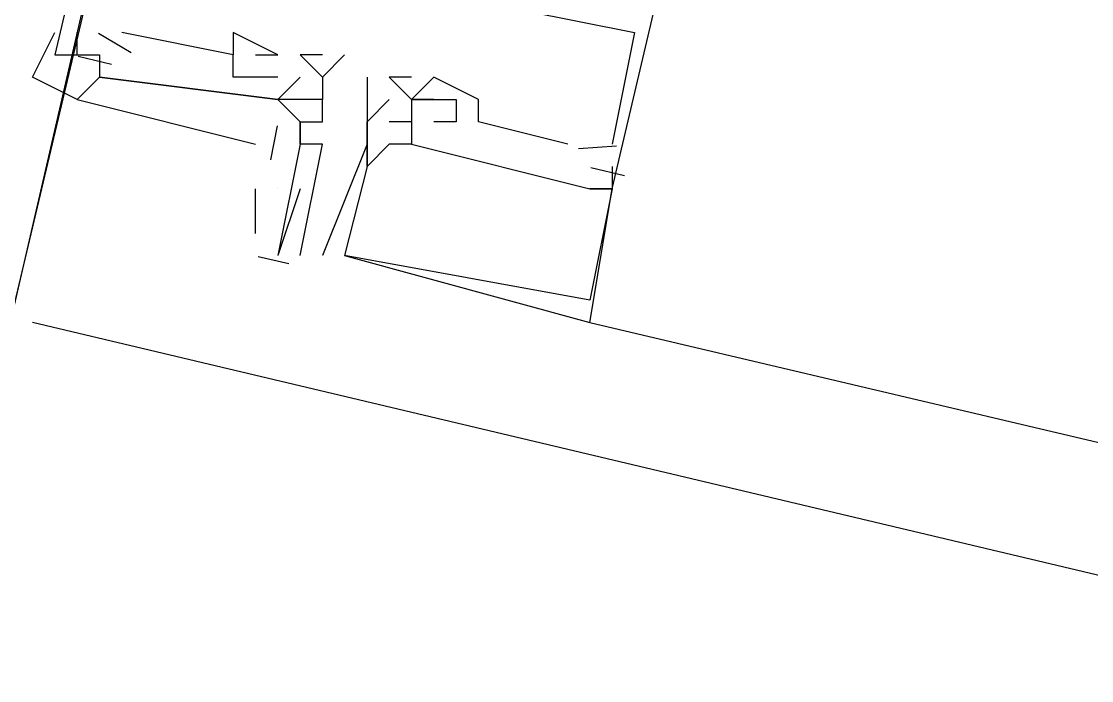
# Model space of a CAD drawing. Header units: feet. Extents: x -84 to 198, y -22 to 181.
# Drawn here: x 108.02 to 108.66, y 94.857 to 95.251 of the extents above; entities that cross this region are included whole.
import ezdxf

# ---------------------------------------------------------------- set-up
doc = ezdxf.new("R2010")
doc.units = ezdxf.units.FT
doc.layers.add('A-LINEA', color=7, linetype='CONTINUOUS')
doc.layers.add('A-MURO-CONCRETO', color=8, linetype='CONTINUOUS')

msp = doc.modelspace()

# ---------------------------------------------------------------- linework, layer by layer
at = {"layer": 'A-LINEA'}
for p, q in [((108.0533, 95.2444), (108.0533, 95.2444)), ((108.0533, 95.2444), (108.0533, 95.2444)), ((108.0533, 95.2444), (108.0533, 95.2444)), ((108.0533, 95.2444), (108.0533, 95.2444)), ((108.0533, 95.2444), (108.0533, 95.2444)), ((108.0533, 95.2444), (108.0533, 95.2444)), ((108.0857, 95.2323), (108.0662, 95.2439)), ((108.0857, 95.2323), (108.0662, 95.2439)), ((108.0857, 95.2323), (108.0662, 95.2439)), ((108.0857, 95.2323), (108.0662, 95.2439)), ((108.0857, 95.2323), (108.0662, 95.2439)), ((108.0857, 95.2323), (108.0662, 95.2439)), ((108.08, 95.2444), (108.08, 95.2444)), ((108.08, 95.2444), (108.08, 95.2444)), ((108.08, 95.2444), (108.08, 95.2444)), ((108.08, 95.2444), (108.08, 95.2444)), ((108.08, 95.2444), (108.08, 95.2444)), ((108.08, 95.2444), (108.08, 95.2444)), ((108.1467, 95.2444), (108.1467, 95.2444)), ((108.1467, 95.2444), (108.1467, 95.2444)), ((108.1467, 95.2444), (108.1467, 95.2444)), ((108.1467, 95.2444), (108.1467, 95.2444)), ((108.1467, 95.2444), (108.1467, 95.2444)), ((108.1467, 95.2444), (108.1467, 95.2444)), ((108.1467, 95.2444), (108.1467, 95.2444)), ((108.1467, 95.2444), (108.1467, 95.2444)), ((108.1467, 95.2444), (108.1467, 95.2444)), ((108.1467, 95.2444), (108.1467, 95.2444)), ((108.1467, 95.2444), (108.1467, 95.2444)), ((108.1467, 95.2444), (108.1467, 95.2444)), ((108.3867, 95.2444), (108.3867, 95.2444)), ((108.3867, 95.2444), (108.3867, 95.2444)), ((108.3867, 95.2444), (108.3867, 95.2444)), ((108.3867, 95.2444), (108.3867, 95.2444)), ((108.3867, 95.2444), (108.3867, 95.2444)), ((108.3867, 95.2444), (108.3867, 95.2444)), ((108.04, 95.2311), (108.04, 95.2311)), ((108.04, 95.2311), (108.04, 95.2311)), ((108.04, 95.2311), (108.04, 95.2311)), ((108.04, 95.2311), (108.04, 95.2311)), ((108.04, 95.2311), (108.04, 95.2311)), ((108.04, 95.2311), (108.04, 95.2311)), ((108.0533, 95.2311), (108.0533, 95.2311)), ((108.0533, 95.2311), (108.0533, 95.2311)), ((108.0533, 95.2311), (108.0533, 95.2311)), ((108.0533, 95.2311), (108.0533, 95.2311)), ((108.0533, 95.2311), (108.0533, 95.2311)), ((108.0533, 95.2311), (108.0533, 95.2311)), ((108.0739, 95.2254), (108.0539, 95.2302)), ((108.0739, 95.2254), (108.0539, 95.2302)), ((108.0739, 95.2254), (108.0539, 95.2302)), ((108.0739, 95.2254), (108.0539, 95.2302)), ((108.0739, 95.2254), (108.0539, 95.2302)), ((108.0739, 95.2254), (108.0539, 95.2302)), ((108.0667, 95.2311), (108.0667, 95.2311)), ((108.0667, 95.2311), (108.0667, 95.2311)), ((108.0667, 95.2311), (108.0667, 95.2311)), ((108.0667, 95.2311), (108.0667, 95.2311)), ((108.0667, 95.2311), (108.0667, 95.2311)), ((108.0667, 95.2311), (108.0667, 95.2311)), ((108.0667, 95.2311), (108.0667, 95.2311)), ((108.0667, 95.2311), (108.0667, 95.2311)), ((108.0667, 95.2311), (108.0667, 95.2311)), ((108.0667, 95.2311), (108.0667, 95.2311)), ((108.0667, 95.2311), (108.0667, 95.2311)), ((108.0667, 95.2311), (108.0667, 95.2311)), ((108.1467, 95.2311), (108.1467, 95.2311)), ((108.1467, 95.2311), (108.1467, 95.2311)), ((108.1467, 95.2311), (108.1467, 95.2311)), ((108.1467, 95.2311), (108.1467, 95.2311)), ((108.1467, 95.2311), (108.1467, 95.2311)), ((108.1467, 95.2311), (108.1467, 95.2311)), ((108.1467, 95.2311), (108.1467, 95.2311)), ((108.1467, 95.2311), (108.1467, 95.2311)), ((108.1467, 95.2311), (108.1467, 95.2311)), ((108.1467, 95.2311), (108.1467, 95.2311)), ((108.1467, 95.2311), (108.1467, 95.2311)), ((108.1467, 95.2311), (108.1467, 95.2311)), ((108.1467, 95.2311), (108.1467, 95.2311)), ((108.1467, 95.2311), (108.1467, 95.2311)), ((108.1467, 95.2311), (108.1467, 95.2311)), ((108.1467, 95.2311), (108.1467, 95.2311)), ((108.1467, 95.2311), (108.1467, 95.2311)), ((108.1467, 95.2311), (108.1467, 95.2311)), ((108.16, 95.2311), (108.16, 95.2311)), ((108.16, 95.2311), (108.16, 95.2311)), ((108.16, 95.2311), (108.16, 95.2311)), ((108.16, 95.2311), (108.16, 95.2311)), ((108.16, 95.2311), (108.16, 95.2311)), ((108.16, 95.2311), (108.16, 95.2311)), ((108.1733, 95.2311), (108.1733, 95.2311)), ((108.1733, 95.2311), (108.1733, 95.2311)), ((108.1733, 95.2311), (108.1733, 95.2311)), ((108.1733, 95.2311), (108.1733, 95.2311)), ((108.1733, 95.2311), (108.1733, 95.2311)), ((108.1733, 95.2311), (108.1733, 95.2311)), ((108.1733, 95.2311), (108.1733, 95.2311)), ((108.1733, 95.2311), (108.1733, 95.2311)), ((108.2, 95.2311), (108.1867, 95.2311)), ((108.1867, 95.2311), (108.1867, 95.2311)), ((108.1867, 95.2311), (108.1867, 95.2311)), ((108.2, 95.2311), (108.1867, 95.2311)), ((108.1867, 95.2311), (108.1867, 95.2311)), ((108.1867, 95.2311), (108.1867, 95.2311)), ((108.2, 95.2178), (108.2133, 95.2311)), ((108.2, 95.2311), (108.2, 95.2311)), ((108.2, 95.2178), (108.2133, 95.2311)), ((108.2, 95.2311), (108.2, 95.2311)), ((108.2133, 95.2311), (108.2133, 95.2311)), ((108.2133, 95.2311), (108.2133, 95.2311)), ((108.0667, 95.2178), (108.1733, 95.2044)), ((108.0667, 95.2178), (108.0667, 95.2178)), ((108.0667, 95.2178), (108.1733, 95.2044)), ((108.0667, 95.2178), (108.0667, 95.2178)), ((108.0667, 95.2178), (108.1733, 95.2044)), ((108.0667, 95.2178), (108.0667, 95.2178)), ((108.0667, 95.2178), (108.1733, 95.2044)), ((108.0667, 95.2178), (108.0667, 95.2178)), ((108.0667, 95.2178), (108.1733, 95.2044)), ((108.0667, 95.2178), (108.0667, 95.2178)), ((108.0667, 95.2178), (108.1733, 95.2044)), ((108.0667, 95.2178), (108.0667, 95.2178)), ((108.1467, 95.2178), (108.1467, 95.2178)), ((108.1467, 95.2178), (108.1467, 95.2178)), ((108.1467, 95.2178), (108.1467, 95.2178)), ((108.1467, 95.2178), (108.1467, 95.2178)), ((108.1467, 95.2178), (108.1467, 95.2178)), ((108.1467, 95.2178), (108.1467, 95.2178)), ((108.16, 95.2178), (108.16, 95.2178)), ((108.16, 95.2178), (108.16, 95.2178)), ((108.16, 95.2178), (108.16, 95.2178)), ((108.16, 95.2178), (108.16, 95.2178)), ((108.16, 95.2178), (108.16, 95.2178)), ((108.16, 95.2178), (108.16, 95.2178)), ((108.1733, 95.2178), (108.1733, 95.2178)), ((108.1733, 95.2178), (108.1733, 95.2178)), ((108.1733, 95.2178), (108.1733, 95.2178)), ((108.1733, 95.2178), (108.1733, 95.2178)), ((108.1733, 95.2178), (108.1733, 95.2178)), ((108.1733, 95.2178), (108.1733, 95.2178)), ((108.1733, 95.2178), (108.1733, 95.2178)), ((108.1733, 95.2178), (108.1733, 95.2178)), ((108.1733, 95.2178), (108.1733, 95.2178)), ((108.1733, 95.2178), (108.1733, 95.2178)), ((108.1867, 95.2178), (108.1867, 95.2178)), ((108.1867, 95.2178), (108.1867, 95.2178)), ((108.2, 95.2178), (108.2, 95.2178)), ((108.2, 95.2178), (108.2, 95.2178)), ((108.2, 95.2178), (108.2, 95.2178)), ((108.2, 95.2178), (108.2, 95.2178)), ((108.2267, 95.2178), (108.2267, 95.2178)), ((108.2267, 95.2178), (108.2267, 95.2178)), ((108.2267, 95.2178), (108.2267, 95.2178)), ((108.2267, 95.2178), (108.2267, 95.2178)), ((108.2267, 95.2178), (108.2267, 95.2178)), ((108.2267, 95.2178), (108.2267, 95.2178)), ((108.2533, 95.2178), (108.24, 95.2178)), ((108.24, 95.2178), (108.24, 95.2178)), ((108.24, 95.2178), (108.24, 95.2178)), ((108.2533, 95.2178), (108.24, 95.2178)), ((108.24, 95.2178), (108.24, 95.2178)), ((108.24, 95.2178), (108.24, 95.2178)), ((108.2533, 95.2178), (108.24, 95.2178)), ((108.24, 95.2178), (108.24, 95.2178)), ((108.24, 95.2178), (108.24, 95.2178)), ((108.2533, 95.2178), (108.24, 95.2178)), ((108.24, 95.2178), (108.24, 95.2178)), ((108.24, 95.2178), (108.24, 95.2178)), ((108.2533, 95.2178), (108.24, 95.2178)), ((108.24, 95.2178), (108.24, 95.2178)), ((108.24, 95.2178), (108.24, 95.2178)), ((108.2533, 95.2178), (108.24, 95.2178)), ((108.24, 95.2178), (108.24, 95.2178)), ((108.24, 95.2178), (108.24, 95.2178)), ((108.2667, 95.2178), (108.2533, 95.2044)), ((108.2533, 95.2178), (108.2533, 95.2178)), ((108.2667, 95.2178), (108.2533, 95.2044)), ((108.2533, 95.2178), (108.2533, 95.2178)), ((108.2667, 95.2178), (108.2533, 95.2044)), ((108.2533, 95.2178), (108.2533, 95.2178)), ((108.2667, 95.2178), (108.2533, 95.2044)), ((108.2533, 95.2178), (108.2533, 95.2178)), ((108.2667, 95.2178), (108.2533, 95.2044)), ((108.2533, 95.2178), (108.2533, 95.2178)), ((108.2667, 95.2178), (108.2533, 95.2044)), ((108.2533, 95.2178), (108.2533, 95.2178)), ((108.2667, 95.2178), (108.2667, 95.2178)), ((108.2667, 95.2178), (108.2667, 95.2178)), ((108.2667, 95.2178), (108.2667, 95.2178)), ((108.2667, 95.2178), (108.2667, 95.2178)), ((108.2667, 95.2178), (108.2667, 95.2178)), ((108.2667, 95.2178), (108.2667, 95.2178)), ((108.2667, 95.2178), (108.2667, 95.2178)), ((108.2667, 95.2178), (108.2667, 95.2178)), ((108.2667, 95.2178), (108.2667, 95.2178)), ((108.2667, 95.2178), (108.2667, 95.2178)), ((108.2667, 95.2178), (108.2667, 95.2178)), ((108.2667, 95.2178), (108.2667, 95.2178)), ((108.1733, 95.2044), (108.1733, 95.2044)), ((108.1733, 95.2044), (108.1733, 95.2044)), ((108.1733, 95.2044), (108.1733, 95.2044)), ((108.1733, 95.2044), (108.1733, 95.2044)), ((108.1733, 95.2044), (108.1733, 95.2044)), ((108.1733, 95.2044), (108.1733, 95.2044)), ((108.1733, 95.2044), (108.1733, 95.2044)), ((108.1733, 95.2044), (108.1733, 95.2044)), ((108.1733, 95.2044), (108.1733, 95.2044)), ((108.1733, 95.2044), (108.1733, 95.2044)), ((108.2, 95.2044), (108.2, 95.2044)), ((108.2, 95.2044), (108.2, 95.2044)), ((108.2, 95.2044), (108.2, 95.2044)), ((108.2, 95.2044), (108.2, 95.2044)), ((108.2267, 95.1911), (108.24, 95.2044)), ((108.2267, 95.2044), (108.2267, 95.2044)), ((108.2267, 95.1911), (108.24, 95.2044)), ((108.2267, 95.2044), (108.2267, 95.2044)), ((108.2267, 95.1911), (108.24, 95.2044)), ((108.2267, 95.2044), (108.2267, 95.2044)), ((108.2267, 95.1911), (108.24, 95.2044)), ((108.2267, 95.2044), (108.2267, 95.2044)), ((108.2267, 95.1911), (108.24, 95.2044)), ((108.2267, 95.2044), (108.2267, 95.2044)), ((108.2267, 95.1911), (108.24, 95.2044)), ((108.2267, 95.2044), (108.2267, 95.2044)), ((108.24, 95.2044), (108.24, 95.2044)), ((108.24, 95.2044), (108.24, 95.2044)), ((108.24, 95.2044), (108.24, 95.2044)), ((108.24, 95.2044), (108.24, 95.2044)), ((108.24, 95.2044), (108.24, 95.2044)), ((108.24, 95.2044), (108.24, 95.2044)), ((108.2533, 95.2044), (108.2533, 95.2044)), ((108.2533, 95.2044), (108.2533, 95.2044)), ((108.2533, 95.2044), (108.2533, 95.2044)), ((108.2533, 95.2044), (108.2533, 95.2044)), ((108.2533, 95.2044), (108.2533, 95.2044)), ((108.2533, 95.2044), (108.2533, 95.2044)), ((108.2533, 95.2044), (108.2533, 95.2044)), ((108.2533, 95.2044), (108.2533, 95.2044)), ((108.2533, 95.2044), (108.2533, 95.2044)), ((108.2533, 95.2044), (108.2533, 95.2044)), ((108.2533, 95.2044), (108.2533, 95.2044)), ((108.2533, 95.2044), (108.2533, 95.2044)), ((108.2533, 95.2044), (108.2533, 95.2044)), ((108.2533, 95.2044), (108.2533, 95.2044)), ((108.2533, 95.2044), (108.2533, 95.2044)), ((108.2533, 95.2044), (108.2533, 95.2044)), ((108.2533, 95.2044), (108.2533, 95.2044)), ((108.2533, 95.2044), (108.2533, 95.2044)), ((108.2533, 95.2044), (108.2533, 95.2044)), ((108.2533, 95.2044), (108.2533, 95.2044)), ((108.2533, 95.2044), (108.2533, 95.2044)), ((108.2533, 95.2044), (108.2533, 95.2044)), ((108.2533, 95.2044), (108.2533, 95.2044)), ((108.2533, 95.2044), (108.2533, 95.2044)), ((108.2667, 95.2044), (108.2667, 95.2044)), ((108.2667, 95.2044), (108.2667, 95.2044)), ((108.2667, 95.2044), (108.2667, 95.2044)), ((108.2667, 95.2044), (108.2667, 95.2044)), ((108.2667, 95.2044), (108.2667, 95.2044)), ((108.2667, 95.2044), (108.2667, 95.2044)), ((108.2667, 95.2044), (108.2667, 95.2044)), ((108.2667, 95.2044), (108.2667, 95.2044)), ((108.2667, 95.2044), (108.2667, 95.2044)), ((108.2667, 95.2044), (108.2667, 95.2044)), ((108.2667, 95.2044), (108.2667, 95.2044)), ((108.2667, 95.2044), (108.2667, 95.2044)), ((108.2667, 95.2044), (108.2667, 95.2044)), ((108.2667, 95.2044), (108.2667, 95.2044)), ((108.2667, 95.2044), (108.2667, 95.2044)), ((108.2667, 95.2044), (108.2667, 95.2044)), ((108.2667, 95.2044), (108.2667, 95.2044)), ((108.2667, 95.2044), (108.2667, 95.2044)), ((108.28, 95.2044), (108.28, 95.2044)), ((108.28, 95.2044), (108.28, 95.2044)), ((108.28, 95.2044), (108.28, 95.2044)), ((108.28, 95.2044), (108.28, 95.2044)), ((108.28, 95.2044), (108.28, 95.2044)), ((108.28, 95.2044), (108.28, 95.2044)), ((108.2933, 95.2044), (108.2933, 95.2044)), ((108.2933, 95.2044), (108.2933, 95.2044)), ((108.2933, 95.2044), (108.2933, 95.2044)), ((108.2933, 95.2044), (108.2933, 95.2044)), ((108.2933, 95.2044), (108.2933, 95.2044)), ((108.2933, 95.2044), (108.2933, 95.2044)), ((108.1691, 95.1683), (108.1731, 95.1886)), ((108.1691, 95.1683), (108.1731, 95.1886)), ((108.1691, 95.1683), (108.1731, 95.1886)), ((108.1691, 95.1683), (108.1731, 95.1886)), ((108.1691, 95.1683), (108.1731, 95.1886)), ((108.1691, 95.1683), (108.1731, 95.1886)), ((108.1867, 95.1911), (108.1867, 95.1911)), ((108.1867, 95.1911), (108.1867, 95.1911)), ((108.1867, 95.1911), (108.1867, 95.1911)), ((108.1867, 95.1911), (108.1867, 95.1911)), ((108.1867, 95.1911), (108.1867, 95.1911)), ((108.1867, 95.1911), (108.1867, 95.1911)), ((108.2, 95.1911), (108.2, 95.1911)), ((108.2, 95.1911), (108.2, 95.1911)), ((108.2267, 95.1911), (108.2267, 95.1911)), ((108.2267, 95.1911), (108.2267, 95.1911)), ((108.2267, 95.1911), (108.2267, 95.1911)), ((108.2267, 95.1911), (108.2267, 95.1911)), ((108.2267, 95.1911), (108.2267, 95.1911)), ((108.2267, 95.1911), (108.2267, 95.1911)), ((108.2267, 95.1911), (108.2267, 95.1911)), ((108.2267, 95.1911), (108.2267, 95.1911)), ((108.2267, 95.1911), (108.2267, 95.1911)), ((108.2267, 95.1911), (108.2267, 95.1911)), ((108.2267, 95.1911), (108.2267, 95.1911)), ((108.2267, 95.1911), (108.2267, 95.1911)), ((108.2533, 95.1911), (108.24, 95.1911)), ((108.24, 95.1911), (108.24, 95.1911)), ((108.2533, 95.1911), (108.24, 95.1911)), ((108.24, 95.1911), (108.24, 95.1911)), ((108.2533, 95.1911), (108.24, 95.1911)), ((108.24, 95.1911), (108.24, 95.1911)), ((108.2533, 95.1911), (108.24, 95.1911)), ((108.24, 95.1911), (108.24, 95.1911)), ((108.2533, 95.1911), (108.24, 95.1911)), ((108.24, 95.1911), (108.24, 95.1911)), ((108.2533, 95.1911), (108.24, 95.1911)), ((108.24, 95.1911), (108.24, 95.1911)), ((108.2533, 95.1911), (108.2533, 95.1911)), ((108.2533, 95.1911), (108.2533, 95.1911)), ((108.2533, 95.1911), (108.2533, 95.1911)), ((108.2533, 95.1911), (108.2533, 95.1911)), ((108.2533, 95.1911), (108.2533, 95.1911)), ((108.2533, 95.1911), (108.2533, 95.1911)), ((108.2533, 95.1911), (108.2533, 95.1911)), ((108.2533, 95.1911), (108.2533, 95.1911)), ((108.2533, 95.1911), (108.2533, 95.1911)), ((108.2533, 95.1911), (108.2533, 95.1911)), ((108.2533, 95.1911), (108.2533, 95.1911)), ((108.2533, 95.1911), (108.2533, 95.1911)), ((108.2533, 95.1911), (108.2533, 95.1911)), ((108.2533, 95.1911), (108.2533, 95.1911)), ((108.2533, 95.1911), (108.2533, 95.1911)), ((108.2533, 95.1911), (108.2533, 95.1911)), ((108.2533, 95.1911), (108.2533, 95.1911)), ((108.2533, 95.1911), (108.2533, 95.1911)), ((108.2667, 95.1911), (108.2667, 95.1911)), ((108.2667, 95.1911), (108.2667, 95.1911)), ((108.2667, 95.1911), (108.2667, 95.1911)), ((108.2667, 95.1911), (108.2667, 95.1911)), ((108.2667, 95.1911), (108.2667, 95.1911)), ((108.2667, 95.1911), (108.2667, 95.1911)), ((108.28, 95.1911), (108.28, 95.1911)), ((108.28, 95.1911), (108.28, 95.1911)), ((108.28, 95.1911), (108.28, 95.1911)), ((108.28, 95.1911), (108.28, 95.1911)), ((108.28, 95.1911), (108.28, 95.1911)), ((108.28, 95.1911), (108.28, 95.1911)), ((108.2933, 95.1911), (108.2933, 95.1911)), ((108.2933, 95.1911), (108.2933, 95.1911)), ((108.2933, 95.1911), (108.2933, 95.1911)), ((108.2933, 95.1911), (108.2933, 95.1911)), ((108.2933, 95.1911), (108.2933, 95.1911)), ((108.2933, 95.1911), (108.2933, 95.1911)), ((108.1867, 95.1778), (108.1867, 95.1778)), ((108.1867, 95.1778), (108.1867, 95.1778)), ((108.1867, 95.1778), (108.1867, 95.1778)), ((108.1867, 95.1778), (108.1867, 95.1778)), ((108.2, 95.1778), (108.2, 95.1778)), ((108.2, 95.1778), (108.2, 95.1778)), ((108.2267, 95.1778), (108.2267, 95.1778)), ((108.2267, 95.1778), (108.2267, 95.1778)), ((108.2267, 95.1778), (108.2267, 95.1778)), ((108.2267, 95.1778), (108.2267, 95.1778)), ((108.2267, 95.1778), (108.2267, 95.1778)), ((108.2267, 95.1778), (108.2267, 95.1778)), ((108.2267, 95.1778), (108.2267, 95.1778)), ((108.2267, 95.1778), (108.2267, 95.1778)), ((108.2267, 95.1778), (108.2267, 95.1778)), ((108.2267, 95.1778), (108.2267, 95.1778)), ((108.2267, 95.1778), (108.2267, 95.1778)), ((108.2267, 95.1778), (108.2267, 95.1778)), ((108.2267, 95.1778), (108.2267, 95.1778)), ((108.2267, 95.1778), (108.2267, 95.1778)), ((108.2267, 95.1778), (108.2267, 95.1778)), ((108.2267, 95.1778), (108.2267, 95.1778)), ((108.2267, 95.1778), (108.2267, 95.1778)), ((108.2267, 95.1778), (108.2267, 95.1778)), ((108.24, 95.1778), (108.24, 95.1778)), ((108.24, 95.1778), (108.24, 95.1778)), ((108.24, 95.1778), (108.24, 95.1778)), ((108.24, 95.1778), (108.24, 95.1778)), ((108.24, 95.1778), (108.24, 95.1778)), ((108.24, 95.1778), (108.24, 95.1778)), ((108.2533, 95.1778), (108.2533, 95.1778)), ((108.2533, 95.1778), (108.2533, 95.1778)), ((108.2533, 95.1778), (108.2533, 95.1778)), ((108.2533, 95.1778), (108.2533, 95.1778)), ((108.2533, 95.1778), (108.2533, 95.1778)), ((108.2533, 95.1778), (108.2533, 95.1778)), ((108.2533, 95.1778), (108.2533, 95.1778)), ((108.2533, 95.1778), (108.2533, 95.1778)), ((108.2533, 95.1778), (108.2533, 95.1778)), ((108.2533, 95.1778), (108.2533, 95.1778)), ((108.2533, 95.1778), (108.2533, 95.1778)), ((108.2533, 95.1778), (108.2533, 95.1778)), ((108.3467, 95.1778), (108.3467, 95.1778)), ((108.3467, 95.1778), (108.3467, 95.1778)), ((108.3467, 95.1778), (108.3467, 95.1778)), ((108.3467, 95.1778), (108.3467, 95.1778)), ((108.3467, 95.1778), (108.3467, 95.1778)), ((108.3467, 95.1778), (108.3467, 95.1778)), ((108.3758, 95.1765), (108.3531, 95.1749)), ((108.3758, 95.1765), (108.3531, 95.1749)), ((108.3758, 95.1765), (108.3531, 95.1749)), ((108.3758, 95.1765), (108.3531, 95.1749)), ((108.3758, 95.1765), (108.3531, 95.1749)), ((108.3758, 95.1765), (108.3531, 95.1749)), ((108.36, 95.1778), (108.36, 95.1778)), ((108.36, 95.1778), (108.36, 95.1778)), ((108.36, 95.1778), (108.36, 95.1778)), ((108.36, 95.1778), (108.36, 95.1778)), ((108.36, 95.1778), (108.36, 95.1778)), ((108.36, 95.1778), (108.36, 95.1778)), ((108.3733, 95.1778), (108.3733, 95.1778)), ((108.3733, 95.1778), (108.3733, 95.1778)), ((108.3733, 95.1778), (108.3733, 95.1778)), ((108.3733, 95.1778), (108.3733, 95.1778)), ((108.3733, 95.1778), (108.3733, 95.1778)), ((108.3733, 95.1778), (108.3733, 95.1778)), ((108.2267, 95.1644), (108.2267, 95.1644)), ((108.2267, 95.1644), (108.2267, 95.1644)), ((108.2267, 95.1644), (108.2267, 95.1644)), ((108.2267, 95.1644), (108.2267, 95.1644)), ((108.2267, 95.1644), (108.2267, 95.1644)), ((108.2267, 95.1644), (108.2267, 95.1644)), ((108.2267, 95.1644), (108.2267, 95.1644)), ((108.2267, 95.1644), (108.2267, 95.1644)), ((108.2267, 95.1644), (108.2267, 95.1644)), ((108.2267, 95.1644), (108.2267, 95.1644)), ((108.2267, 95.1644), (108.2267, 95.1644)), ((108.2267, 95.1644), (108.2267, 95.1644)), ((108.36, 95.1644), (108.36, 95.1644)), ((108.36, 95.1644), (108.36, 95.1644)), ((108.36, 95.1644), (108.36, 95.1644)), ((108.36, 95.1644), (108.36, 95.1644)), ((108.36, 95.1644), (108.36, 95.1644)), ((108.36, 95.1644), (108.36, 95.1644)), ((108.36, 95.1644), (108.36, 95.1644)), ((108.36, 95.1644), (108.36, 95.1644)), ((108.36, 95.1644), (108.36, 95.1644)), ((108.36, 95.1644), (108.36, 95.1644)), ((108.36, 95.1644), (108.36, 95.1644)), ((108.36, 95.1644), (108.36, 95.1644)), ((108.3806, 95.1588), (108.3606, 95.1635)), ((108.3806, 95.1588), (108.3606, 95.1635)), ((108.3806, 95.1588), (108.3606, 95.1635)), ((108.3806, 95.1588), (108.3606, 95.1635)), ((108.3806, 95.1588), (108.3606, 95.1635)), ((108.3806, 95.1588), (108.3606, 95.1635)), ((108.3733, 95.1644), (108.3733, 95.1644)), ((108.3733, 95.1644), (108.3733, 95.1644)), ((108.3733, 95.1644), (108.3733, 95.1644)), ((108.3733, 95.1644), (108.3733, 95.1644)), ((108.3733, 95.1644), (108.3733, 95.1644)), ((108.3733, 95.1644), (108.3733, 95.1644)), ((108.16, 95.1244), (108.16, 95.1511)), ((108.16, 95.1244), (108.16, 95.1511)), ((108.1733, 95.1511), (108.1733, 95.1511)), ((108.1867, 95.1511), (108.1733, 95.1111)), ((108.1733, 95.1511), (108.1733, 95.1511)), ((108.1867, 95.1511), (108.1733, 95.1111)), ((108.36, 95.1511), (108.36, 95.1511)), ((108.36, 95.1511), (108.36, 95.1511)), ((108.36, 95.1511), (108.36, 95.1511)), ((108.36, 95.1511), (108.36, 95.1511)), ((108.36, 95.1511), (108.36, 95.1511)), ((108.36, 95.1511), (108.36, 95.1511)), ((108.36, 95.1511), (108.36, 95.1511)), ((108.36, 95.1511), (108.36, 95.1511)), ((108.36, 95.1511), (108.36, 95.1511)), ((108.36, 95.1511), (108.36, 95.1511)), ((108.36, 95.1511), (108.36, 95.1511)), ((108.36, 95.1511), (108.36, 95.1511)), ((108.3733, 95.1511), (108.3733, 95.1511)), ((108.3733, 95.1511), (108.3733, 95.1511)), ((108.3733, 95.1511), (108.3733, 95.1511)), ((108.3733, 95.1511), (108.3733, 95.1511)), ((108.3733, 95.1511), (108.3733, 95.1511)), ((108.3733, 95.1511), (108.3733, 95.1511)), ((108.3733, 95.1511), (108.3733, 95.1511)), ((108.3733, 95.1511), (108.3733, 95.1511)), ((108.3733, 95.1511), (108.3733, 95.1511)), ((108.3733, 95.1511), (108.3733, 95.1511)), ((108.3733, 95.1511), (108.3733, 95.1511)), ((108.3733, 95.1511), (108.3733, 95.1511)), ((108.3733, 95.1511), (108.3733, 95.1511)), ((108.3733, 95.1511), (108.3733, 95.1511)), ((108.3733, 95.1511), (108.3733, 95.1511)), ((108.3733, 95.1511), (108.3733, 95.1511)), ((108.3733, 95.1511), (108.3733, 95.1511)), ((108.3733, 95.1511), (108.3733, 95.1511)), ((108.1799, 95.1061), (108.1616, 95.1104)), ((108.1799, 95.1061), (108.1616, 95.1104)), ((108.1733, 95.1111), (108.1733, 95.1111)), ((108.1733, 95.1111), (108.1733, 95.1111)), ((108.1867, 95.1111), (108.1867, 95.1111)), ((108.1867, 95.1111), (108.1867, 95.1111)), ((108.2, 95.1111), (108.2, 95.1111)), ((108.2, 95.1111), (108.2, 95.1111)), ((108.2, 95.1111), (108.2, 95.1111)), ((108.2, 95.1111), (108.2, 95.1111)), ((108.2, 95.1111), (108.2, 95.1111)), ((108.2, 95.1111), (108.2, 95.1111)), ((108.2133, 95.1111), (108.2133, 95.1111)), ((108.2133, 95.1111), (108.2133, 95.1111)), ((108.2133, 95.1111), (108.2133, 95.1111)), ((108.2133, 95.1111), (108.2133, 95.1111)), ((108.2133, 95.1111), (108.2133, 95.1111)), ((108.2133, 95.1111), (108.2133, 95.1111)), ((108.2133, 95.1111), (108.2133, 95.1111)), ((108.2133, 95.1111), (108.2133, 95.1111)), ((108.2133, 95.1111), (108.2133, 95.1111)), ((108.2133, 95.1111), (108.2133, 95.1111)), ((108.2133, 95.1111), (108.2133, 95.1111)), ((108.2133, 95.1111), (108.2133, 95.1111)), ((108.36, 95.0844), (108.36, 95.0844)), ((108.36, 95.0844), (108.36, 95.0844)), ((108.36, 95.0844), (108.36, 95.0844)), ((108.36, 95.0844), (108.36, 95.0844)), ((108.36, 95.0844), (108.36, 95.0844)), ((108.36, 95.0844), (108.36, 95.0844)), ((121.1867, 91.9511), (108.0267, 95.0711)), ((108.36, 95.0711), (108.36, 95.0711)), ((108.36, 95.0711), (116.6667, 93.1111)), ((108.36, 95.0711), (108.36, 95.0711)), ((108.36, 95.0711), (108.36, 95.0711)), ((108.36, 95.0711), (108.36, 95.0711)), ((108.36, 95.0711), (116.6667, 93.1111)), ((108.36, 95.0711), (108.36, 95.0711)), ((108.36, 95.0711), (108.36, 95.0711))]:
    msp.add_line(p, q, dxfattribs=at)
for points in [[(108.0133, 95.0711), (109.5467, 101.5511), (106.6267, 102.2444), (105.0933, 95.7644), (108.0133, 95.0711)], [(108.4267, 95.8044), (108.4267, 95.8311), (108.36, 95.8444), (108.36, 95.8711), (108.2, 95.9111), (108.04, 95.2311), (108.0533, 95.2311), (108.0533, 95.2444)], [(108.4267, 95.8044), (108.4267, 95.8311), (108.36, 95.8444), (108.36, 95.8711), (108.2, 95.9111), (108.04, 95.2311), (108.0533, 95.2311), (108.0533, 95.2444)], [(108.4267, 95.8044), (108.4267, 95.8311), (108.36, 95.8444), (108.36, 95.8711), (108.2, 95.9111), (108.04, 95.2311), (108.0533, 95.2311), (108.0533, 95.2444)], [(108.4267, 95.8044), (108.4267, 95.8311), (108.36, 95.8444), (108.36, 95.8711), (108.2, 95.9111), (108.04, 95.2311), (108.0533, 95.2311), (108.0533, 95.2444)], [(108.4267, 95.8044), (108.4267, 95.8311), (108.36, 95.8444), (108.36, 95.8711), (108.2, 95.9111), (108.04, 95.2311), (108.0533, 95.2311), (108.0533, 95.2444)], [(108.4267, 95.8044), (108.4267, 95.8311), (108.36, 95.8444), (108.36, 95.8711), (108.2, 95.9111), (108.04, 95.2311), (108.0533, 95.2311), (108.0533, 95.2444)], [(108.3733, 95.1644), (108.3733, 95.1511), (108.5333, 95.8311), (108.3867, 95.8711)], [(108.3733, 95.1644), (108.3733, 95.1511), (108.5333, 95.8311), (108.3867, 95.8711)], [(108.3733, 95.1644), (108.3733, 95.1511), (108.5333, 95.8311), (108.3867, 95.8711)], [(108.3733, 95.1644), (108.3733, 95.1511), (108.5333, 95.8311), (108.3867, 95.8711)], [(108.3733, 95.1644), (108.3733, 95.1511), (108.5333, 95.8311), (108.3867, 95.8711)], [(108.3733, 95.1644), (108.3733, 95.1511), (108.5333, 95.8311), (108.3867, 95.8711)], [(108.2533, 95.2711), (108.3867, 95.2444), (108.3733, 95.1778)], [(108.2533, 95.2711), (108.3867, 95.2444), (108.3733, 95.1778)], [(108.2533, 95.2711), (108.3867, 95.2444), (108.3733, 95.1778)], [(108.2533, 95.2711), (108.3867, 95.2444), (108.3733, 95.1778)], [(108.2533, 95.2711), (108.3867, 95.2444), (108.3733, 95.1778)], [(108.2533, 95.2711), (108.3867, 95.2444), (108.3733, 95.1778)], [(108.04, 95.2311), (108.04, 95.2311), (108.0533, 95.2311), (108.0667, 95.2311), (108.0667, 95.2178), (108.0533, 95.2044), (108.0267, 95.2178), (108.04, 95.2444)], [(108.04, 95.2311), (108.04, 95.2311), (108.0533, 95.2311), (108.0667, 95.2311), (108.0667, 95.2178), (108.0533, 95.2044), (108.0267, 95.2178), (108.04, 95.2444)], [(108.1467, 95.2444), (108.1467, 95.2311), (108.08, 95.2444)], [(108.1467, 95.2444), (108.1467, 95.2311), (108.08, 95.2444)], [(108.1467, 95.2444), (108.1467, 95.2311), (108.08, 95.2444)], [(108.1467, 95.2444), (108.1467, 95.2311), (108.08, 95.2444)], [(108.1467, 95.2444), (108.1467, 95.2311), (108.08, 95.2444)], [(108.1467, 95.2444), (108.1467, 95.2311), (108.08, 95.2444)], [(108.16, 95.2311), (108.1733, 95.2311), (108.1467, 95.2444)], [(108.16, 95.2311), (108.1733, 95.2311), (108.1467, 95.2444)], [(108.16, 95.2311), (108.1733, 95.2311), (108.1467, 95.2444)], [(108.16, 95.2311), (108.1733, 95.2311), (108.1467, 95.2444)], [(108.16, 95.2311), (108.1733, 95.2311), (108.1467, 95.2444)], [(108.16, 95.2311), (108.1733, 95.2311), (108.1467, 95.2444)], [(108.1733, 95.2178), (108.16, 95.2178), (108.1467, 95.2178), (108.1467, 95.2311)], [(108.1733, 95.2178), (108.16, 95.2178), (108.1467, 95.2178), (108.1467, 95.2311)], [(108.1733, 95.2178), (108.16, 95.2178), (108.1467, 95.2178), (108.1467, 95.2311)], [(108.1733, 95.2178), (108.16, 95.2178), (108.1467, 95.2178), (108.1467, 95.2311)], [(108.1733, 95.2178), (108.16, 95.2178), (108.1467, 95.2178), (108.1467, 95.2311)], [(108.1733, 95.2178), (108.16, 95.2178), (108.1467, 95.2178), (108.1467, 95.2311)], [(108.1867, 95.2311), (108.2, 95.2178), (108.2, 95.2044), (108.1733, 95.2044), (108.1867, 95.2178)], [(108.1733, 95.2311), (108.1733, 95.2311), (108.1733, 95.2311), (108.1733, 95.2311), (108.1733, 95.2311), (108.1733, 95.2311)], [(108.1867, 95.2311), (108.2, 95.2178), (108.2, 95.2044), (108.1733, 95.2044), (108.1867, 95.2178)], [(108.1733, 95.2311), (108.1733, 95.2311), (108.1733, 95.2311), (108.1733, 95.2311), (108.1733, 95.2311), (108.1733, 95.2311)], [(108.1733, 95.2044), (108.0667, 95.2178), (108.0533, 95.2044), (108.16, 95.1778)], [(108.1733, 95.2044), (108.0667, 95.2178), (108.0533, 95.2044), (108.16, 95.1778)], [(108.1733, 95.2044), (108.0667, 95.2178), (108.0533, 95.2044), (108.16, 95.1778)], [(108.1733, 95.2044), (108.0667, 95.2178), (108.0533, 95.2044), (108.16, 95.1778)], [(108.1733, 95.2044), (108.0667, 95.2178), (108.0533, 95.2044), (108.16, 95.1778)], [(108.1733, 95.2044), (108.0667, 95.2178), (108.0533, 95.2044), (108.16, 95.1778)], [(108.2267, 95.2178), (108.2267, 95.2044), (108.2267, 95.1778), (108.2267, 95.1911)], [(108.2267, 95.2178), (108.2267, 95.2044), (108.2267, 95.1778), (108.2267, 95.1911)], [(108.2267, 95.2178), (108.2267, 95.2044), (108.2267, 95.1778), (108.2267, 95.1911)], [(108.2267, 95.2178), (108.2267, 95.2044), (108.2267, 95.1778), (108.2267, 95.1911)], [(108.2267, 95.2178), (108.2267, 95.2044), (108.2267, 95.1778), (108.2267, 95.1911)], [(108.2267, 95.2178), (108.2267, 95.2044), (108.2267, 95.1778), (108.2267, 95.1911)], [(108.24, 95.2178), (108.2533, 95.2044), (108.2533, 95.1911)], [(108.24, 95.2178), (108.2533, 95.2044), (108.2533, 95.1911)], [(108.24, 95.2178), (108.2533, 95.2044), (108.2533, 95.1911)], [(108.24, 95.2178), (108.2533, 95.2044), (108.2533, 95.1911)], [(108.24, 95.2178), (108.2533, 95.2044), (108.2533, 95.1911)], [(108.24, 95.2178), (108.2533, 95.2044), (108.2533, 95.1911)], [(108.3467, 95.1778), (108.2933, 95.1911), (108.2933, 95.2044), (108.2667, 95.2178), (108.2533, 95.2044), (108.2667, 95.2044), (108.28, 95.2044), (108.28, 95.1911), (108.2667, 95.1911)], [(108.3467, 95.1778), (108.2933, 95.1911), (108.2933, 95.2044), (108.2667, 95.2178), (108.2533, 95.2044), (108.2667, 95.2044), (108.28, 95.2044), (108.28, 95.1911), (108.2667, 95.1911)], [(108.3467, 95.1778), (108.2933, 95.1911), (108.2933, 95.2044), (108.2667, 95.2178), (108.2533, 95.2044), (108.2667, 95.2044), (108.28, 95.2044), (108.28, 95.1911), (108.2667, 95.1911)], [(108.3467, 95.1778), (108.2933, 95.1911), (108.2933, 95.2044), (108.2667, 95.2178), (108.2533, 95.2044), (108.2667, 95.2044), (108.28, 95.2044), (108.28, 95.1911), (108.2667, 95.1911)], [(108.3467, 95.1778), (108.2933, 95.1911), (108.2933, 95.2044), (108.2667, 95.2178), (108.2533, 95.2044), (108.2667, 95.2044), (108.28, 95.2044), (108.28, 95.1911), (108.2667, 95.1911)], [(108.3467, 95.1778), (108.2933, 95.1911), (108.2933, 95.2044), (108.2667, 95.2178), (108.2533, 95.2044), (108.2667, 95.2044), (108.28, 95.2044), (108.28, 95.1911), (108.2667, 95.1911)], [(108.1867, 95.1911), (108.1867, 95.1911), (108.1733, 95.2044), (108.1733, 95.2044), (108.1733, 95.2044), (108.1733, 95.2044)], [(108.1867, 95.1911), (108.1867, 95.1911), (108.1733, 95.2044), (108.1733, 95.2044), (108.1733, 95.2044), (108.1733, 95.2044)], [(108.1867, 95.1111), (108.2, 95.1778), (108.1867, 95.1778), (108.1867, 95.1911), (108.2, 95.1911), (108.2, 95.2044)], [(108.1867, 95.1111), (108.2, 95.1778), (108.1867, 95.1778), (108.1867, 95.1911), (108.2, 95.1911), (108.2, 95.2044)], [(108.2533, 95.2044), (108.2667, 95.2044), (108.2667, 95.2044), (108.2533, 95.2044), (108.2533, 95.1911), (108.2533, 95.1911), (108.2533, 95.1778), (108.24, 95.1778), (108.24, 95.1778)], [(108.2533, 95.2044), (108.2667, 95.2044), (108.2667, 95.2044), (108.2533, 95.2044), (108.2533, 95.1911), (108.2533, 95.1911), (108.2533, 95.1778), (108.24, 95.1778), (108.24, 95.1778)], [(108.2533, 95.2044), (108.2667, 95.2044), (108.2667, 95.2044), (108.2533, 95.2044), (108.2533, 95.1911), (108.2533, 95.1911), (108.2533, 95.1778), (108.24, 95.1778), (108.24, 95.1778)], [(108.2533, 95.2044), (108.2667, 95.2044), (108.2667, 95.2044), (108.2533, 95.2044), (108.2533, 95.1911), (108.2533, 95.1911), (108.2533, 95.1778), (108.24, 95.1778), (108.24, 95.1778)], [(108.2533, 95.2044), (108.2667, 95.2044), (108.2667, 95.2044), (108.2533, 95.2044), (108.2533, 95.1911), (108.2533, 95.1911), (108.2533, 95.1778), (108.24, 95.1778), (108.24, 95.1778)], [(108.2533, 95.2044), (108.2667, 95.2044), (108.2667, 95.2044), (108.2533, 95.2044), (108.2533, 95.1911), (108.2533, 95.1911), (108.2533, 95.1778), (108.24, 95.1778), (108.24, 95.1778)], [(108.1867, 95.1911), (108.1867, 95.1778), (108.1867, 95.1778), (108.1867, 95.1778), (108.1867, 95.1778), (108.1733, 95.1111), (108.1733, 95.1111), (108.1733, 95.1111)], [(108.1867, 95.1911), (108.1867, 95.1778), (108.1867, 95.1778), (108.1867, 95.1778), (108.1867, 95.1778), (108.1733, 95.1111), (108.1733, 95.1111), (108.1733, 95.1111)], [(108.2533, 95.1911), (108.2533, 95.1778), (108.36, 95.1511)], [(108.2533, 95.1911), (108.2533, 95.1778), (108.36, 95.1511)], [(108.2533, 95.1911), (108.2533, 95.1778), (108.36, 95.1511)], [(108.2533, 95.1911), (108.2533, 95.1778), (108.36, 95.1511)], [(108.2533, 95.1911), (108.2533, 95.1778), (108.36, 95.1511)], [(108.2533, 95.1911), (108.2533, 95.1778), (108.36, 95.1511)], [(108.2267, 95.1778), (108.2267, 95.1644), (108.2267, 95.1778), (108.2, 95.1111)], [(108.2267, 95.1778), (108.2267, 95.1644), (108.2267, 95.1778), (108.2, 95.1111)], [(108.2267, 95.1778), (108.2267, 95.1644), (108.2267, 95.1778), (108.2, 95.1111)], [(108.2267, 95.1778), (108.2267, 95.1644), (108.2267, 95.1778), (108.2, 95.1111)], [(108.2267, 95.1778), (108.2267, 95.1644), (108.2267, 95.1778), (108.2, 95.1111)], [(108.2267, 95.1778), (108.2267, 95.1644), (108.2267, 95.1778), (108.2, 95.1111)], [(108.24, 95.1778), (108.2267, 95.1644), (108.2267, 95.1644), (108.2267, 95.1644), (108.2267, 95.1644), (108.2133, 95.1111), (108.2133, 95.1111), (108.36, 95.0711), (108.36, 95.0711), (108.3733, 95.1511), (108.36, 95.1511), (108.3733, 95.1511), (108.36, 95.0844), (108.36, 95.0844), (108.2133, 95.1111)], [(108.24, 95.1778), (108.2267, 95.1644), (108.2267, 95.1644), (108.2267, 95.1644), (108.2267, 95.1644), (108.2133, 95.1111), (108.2133, 95.1111), (108.36, 95.0711), (108.36, 95.0711), (108.3733, 95.1511), (108.36, 95.1511), (108.3733, 95.1511), (108.36, 95.0844), (108.36, 95.0844), (108.2133, 95.1111)], [(108.24, 95.1778), (108.2267, 95.1644), (108.2267, 95.1644), (108.2267, 95.1644), (108.2267, 95.1644), (108.2133, 95.1111), (108.2133, 95.1111), (108.36, 95.0711), (108.36, 95.0711), (108.3733, 95.1511), (108.36, 95.1511), (108.3733, 95.1511), (108.36, 95.0844), (108.36, 95.0844), (108.2133, 95.1111)], [(108.24, 95.1778), (108.2267, 95.1644), (108.2267, 95.1644), (108.2267, 95.1644), (108.2267, 95.1644), (108.2133, 95.1111), (108.2133, 95.1111), (108.36, 95.0711), (108.36, 95.0711), (108.3733, 95.1511), (108.36, 95.1511), (108.3733, 95.1511), (108.36, 95.0844), (108.36, 95.0844), (108.2133, 95.1111)], [(108.24, 95.1778), (108.2267, 95.1644), (108.2267, 95.1644), (108.2267, 95.1644), (108.2267, 95.1644), (108.2133, 95.1111), (108.2133, 95.1111), (108.36, 95.0711), (108.36, 95.0711), (108.3733, 95.1511), (108.36, 95.1511), (108.3733, 95.1511), (108.36, 95.0844), (108.36, 95.0844), (108.2133, 95.1111)], [(108.24, 95.1778), (108.2267, 95.1644), (108.2267, 95.1644), (108.2267, 95.1644), (108.2267, 95.1644), (108.2133, 95.1111), (108.2133, 95.1111), (108.36, 95.0711), (108.36, 95.0711), (108.3733, 95.1511), (108.36, 95.1511), (108.3733, 95.1511), (108.36, 95.0844), (108.36, 95.0844), (108.2133, 95.1111)]]:
    msp.add_lwpolyline(points, dxfattribs=at)
at = {"layer": 'A-MURO-CONCRETO'}
msp.add_lwpolyline([(105.0933, 95.7644), (108.1733, 95.7644), (108.0133, 95.0711), (105.0933, 95.7644), (105.0933, 95.7644)], dxfattribs=at)

doc.saveas('drawing.dxf')
